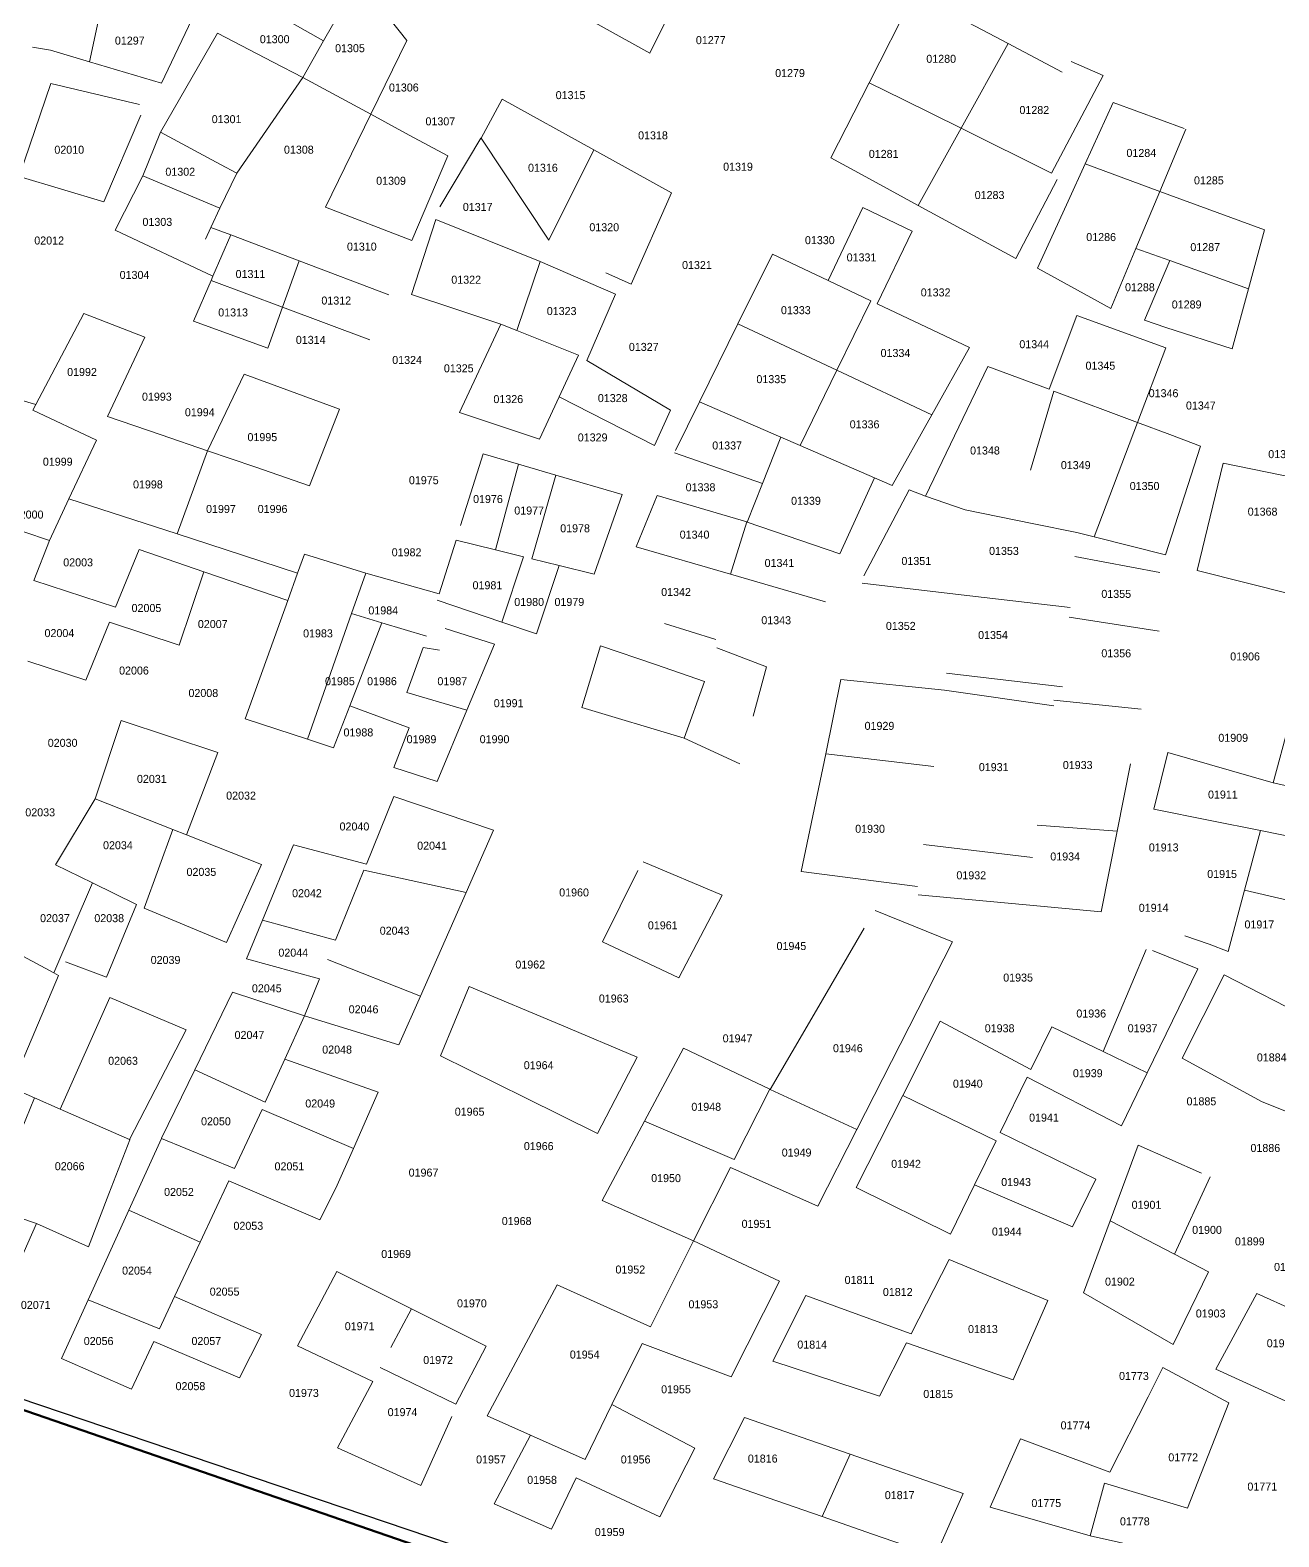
# Model space of a CAD drawing. Header units: metres. Extents: x 245232 to 248406, y 1633796 to 1637634.
# Drawn here: x 247067.3 to 247301.5, y 1634073.7 to 1634356.2 of the extents above; entities that cross this region are included whole.
import ezdxf
from ezdxf.enums import TextEntityAlignment as Align

# ---------------------------------------------------------------- set-up
doc = ezdxf.new("R2010")
doc.units = ezdxf.units.M
doc.header["$MEASUREMENT"] = 0
doc.layers.add('historique_numero_parcelle', color=7, linetype='Continuous')
doc.layers.add('limites_sections', color=7, linetype='Continuous')
doc.layers.add('Limites_Communes', color=7, linetype='Continuous', lineweight=211, plot=False)
doc.layers.add('LIMITES_PARCELLES', color=7, linetype='Continuous', lineweight=0, true_color=0xffffff)
doc.styles.add('Style-FANCY', font='FANCY.shx')

msp = doc.modelspace()

# ---------------------------------------------------------------- linework, layer by layer
at = {"layer": 'Limites_Communes', "color": 210, "lineweight": 80, "flags": 128}
msp.add_lwpolyline([(247659.165, 1633895.42), (247213.478, 1634048.88), (247151.565, 1634067.93), (246867.429, 1634166.062), (246849.765, 1634193.477), (246825.985, 1634236.35), (246816.43, 1634263.982), (246794.734, 1634326.82), (246780.479, 1634357.367), (246711.198, 1634490.176), (246697.499, 1634511.358), (246685.13, 1634530.485)], dxfattribs=at)
at = {"layer": 'limites_parcelles'}
for p, q in [((247128.914, 1634365.813), (247137.954, 1634354.281)), ((247189.968, 1634364.914), (247183.498, 1634351.885)), ((247081.137, 1634362.666), (247078.444, 1634350.264)), ((247098.931, 1634360.794), (247091.969, 1634346.237)), ((247107.282, 1634362.72), (247122.335, 1634354.172)), ((247183.498, 1634351.885), (247165.825, 1634361.698)), ((247224.631, 1634346.349), (247233.11, 1634363.051)), ((247233.11, 1634363.051), (247250.682, 1634353.726)), ((247122.335, 1634354.172), (247125.687, 1634360.103)), ((247102.444, 1634355.644), (247091.784, 1634337.083)), ((247112.927, 1634350.22), (247102.444, 1634355.644)), ((247071.173, 1634352.429), (247067.76, 1634352.997)), ((247078.444, 1634350.264), (247071.173, 1634352.429)), ((247118.478, 1634347.348), (247122.335, 1634354.172)), ((247137.954, 1634354.281), (247131.203, 1634340.448)), ((247250.682, 1634353.726), (247241.878, 1634337.816)), ((247250.682, 1634353.726), (247260.853, 1634348.328)), ((247091.969, 1634346.237), (247078.444, 1634350.264)), ((247118.478, 1634347.348), (247112.927, 1634350.22)), ((247262.51, 1634350.293), (247268.514, 1634347.697)), ((247118.478, 1634347.348), (247106.095, 1634329.356)), ((247131.203, 1634340.448), (247118.478, 1634347.348)), ((247268.514, 1634347.697), (247258.868, 1634329.41)), ((247065.251, 1634328.765), (247071.222, 1634346.2)), ((247071.222, 1634346.2), (247087.815, 1634342.242)), ((247217.471, 1634332.248), (247224.631, 1634346.349)), ((247231.005, 1634343.195), (247224.631, 1634346.349)), ((247151.895, 1634335.941), (247155.87, 1634343.235)), ((247155.87, 1634343.235), (247173.005, 1634333.758)), ((247241.878, 1634337.816), (247231.005, 1634343.195)), ((247265.138, 1634331.131), (247270.378, 1634342.639)), ((247270.378, 1634342.639), (247283.739, 1634337.744)), ((247088.079, 1634340.258), (247081.161, 1634324.027)), ((247122.689, 1634323.002), (247131.203, 1634340.448)), ((247131.203, 1634340.448), (247138.406, 1634336.543)), ((247088.476, 1634328.881), (247091.784, 1634337.083)), ((247103.005, 1634331.024), (247091.784, 1634337.083)), ((247138.406, 1634336.543), (247145.635, 1634332.624)), ((247144.169, 1634323.071), (247151.871, 1634335.977)), ((247151.871, 1634335.977), (247151.895, 1634335.941)), ((247164.568, 1634316.801), (247151.895, 1634335.941)), ((247233.864, 1634323.332), (247241.878, 1634337.816)), ((247258.868, 1634329.41), (247241.878, 1634337.816)), ((247284.009, 1634337.623), (247279.148, 1634325.977)), ((247145.635, 1634332.624), (247138.922, 1634316.786)), ((247173.005, 1634333.758), (247164.568, 1634316.801)), ((247173.005, 1634333.758), (247187.563, 1634325.706)), ((247106.095, 1634329.356), (247103.005, 1634331.024)), ((247223.349, 1634329.051), (247217.471, 1634332.248)), ((247261.946, 1634324.12), (247265.138, 1634331.131)), ((247279.148, 1634325.977), (247265.138, 1634331.131)), ((247081.161, 1634324.027), (247065.251, 1634328.765)), ((247083.262, 1634318.719), (247088.476, 1634328.881)), ((247088.476, 1634328.881), (247102.896, 1634322.795)), ((247106.095, 1634329.356), (247102.896, 1634322.795)), ((247233.864, 1634323.332), (247223.349, 1634329.051)), ((247259.927, 1634328.219), (247252.121, 1634313.403)), ((247187.563, 1634325.706), (247180.03, 1634308.576)), ((247256.223, 1634311.55), (247261.946, 1634324.12)), ((247274.673, 1634315.252), (247279.148, 1634325.977)), ((247279.148, 1634325.977), (247298.773, 1634318.758)), ((247102.896, 1634322.795), (247101.228, 1634319.231)), ((247138.922, 1634316.786), (247122.689, 1634323.002)), ((247216.977, 1634309.254), (247223.461, 1634322.922)), ((247223.461, 1634322.922), (247232.719, 1634318.489)), ((247252.121, 1634313.403), (247233.864, 1634323.332)), ((247101.604, 1634310.081), (247083.262, 1634318.719)), ((247101.228, 1634319.231), (247100.19, 1634317.013)), ((247101.228, 1634319.231), (247104.944, 1634317.825)), ((247138.81, 1634306.663), (247143.397, 1634320.706)), ((247143.397, 1634320.706), (247162.981, 1634312.833)), ((247232.719, 1634318.489), (247226.143, 1634304.919)), ((247298.773, 1634318.758), (247295.778, 1634307.702)), ((247101.604, 1634310.081), (247104.944, 1634317.825)), ((247104.944, 1634317.825), (247117.791, 1634312.964)), ((247114.682, 1634304.259), (247117.791, 1634312.964)), ((247117.791, 1634312.964), (247134.605, 1634306.601)), ((247158.561, 1634299.863), (247162.981, 1634312.833)), ((247162.981, 1634312.833), (247174.348, 1634307.908)), ((247200.051, 1634301.12), (247206.508, 1634314.204)), ((247206.508, 1634314.204), (247216.977, 1634309.254)), ((247274.672, 1634315.252), (247269.981, 1634304.01)), ((247274.673, 1634315.252), (247274.672, 1634315.252)), ((247281.013, 1634312.984), (247274.673, 1634315.252)), ((247276.282, 1634301.829), (247281.013, 1634312.984)), ((247281.013, 1634312.984), (247295.778, 1634307.702)), ((247101.257, 1634309.276), (247101.604, 1634310.081)), ((247180.03, 1634308.576), (247175.284, 1634310.716)), ((247269.981, 1634304.01), (247256.223, 1634311.55)), ((247097.953, 1634301.612), (247101.257, 1634309.276)), ((247101.257, 1634309.276), (247114.682, 1634304.259)), ((247174.348, 1634307.908), (247177.086, 1634306.722)), ((247224.994, 1634305.463), (247216.977, 1634309.254)), ((247295.778, 1634307.702), (247292.735, 1634296.469)), ((247114.682, 1634304.259), (247111.932, 1634296.557)), ((247131.024, 1634298.153), (247114.682, 1634304.259)), ((247146.598, 1634304.059), (247138.81, 1634306.663)), ((247177.086, 1634306.722), (247171.743, 1634294.274)), ((247218.606, 1634292.435), (247224.994, 1634305.463)), ((247226.143, 1634304.919), (247243.469, 1634296.727)), ((247068.396, 1634286.012), (247077.414, 1634303.06)), ((247077.414, 1634303.06), (247088.818, 1634298.638)), ((247111.932, 1634296.557), (247097.953, 1634301.612)), ((247155.573, 1634301.059), (247146.598, 1634304.059)), ((247258.369, 1634288.876), (247263.594, 1634302.678)), ((247263.594, 1634302.678), (247280.247, 1634296.665)), ((247280.3, 1634300.438), (247276.282, 1634301.829)), ((247088.818, 1634298.638), (247081.854, 1634283.782)), ((247147.826, 1634284.54), (247155.573, 1634301.059)), ((247155.573, 1634301.059), (247158.561, 1634299.863)), ((247158.561, 1634299.863), (247170.125, 1634295.238)), ((247192.836, 1634286.498), (247200.051, 1634301.12)), ((247200.051, 1634301.12), (247218.606, 1634292.435)), ((247292.735, 1634296.469), (247280.3, 1634300.438)), ((247243.469, 1634296.727), (247236.408, 1634284.103)), ((247280.247, 1634296.665), (247274.944, 1634282.664)), ((247170.125, 1634295.238), (247166.507, 1634287.457)), ((247171.743, 1634294.274), (247187.381, 1634284.965)), ((247235.188, 1634268.82), (247246.931, 1634293.162)), ((247246.931, 1634293.162), (247258.369, 1634288.876)), ((247052.173, 1634290.7), (247068.396, 1634286.012)), ((247100.586, 1634277.356), (247107.476, 1634291.73)), ((247107.476, 1634291.73), (247125.333, 1634285.118)), ((247218.606, 1634292.435), (247211.686, 1634278.322)), ((247236.408, 1634284.103), (247218.606, 1634292.435)), ((247166.507, 1634287.457), (247162.809, 1634279.505)), ((247184.396, 1634278.348), (247166.507, 1634287.457)), ((247254.871, 1634273.674), (247259.3, 1634288.527)), ((247259.3, 1634288.527), (247274.944, 1634282.664)), ((247067.839, 1634284.96), (247068.396, 1634286.012)), ((247079.771, 1634279.337), (247067.839, 1634284.96)), ((247125.333, 1634285.118), (247119.732, 1634270.789)), ((247162.809, 1634279.505), (247147.826, 1634284.54)), ((247187.381, 1634284.965), (247184.396, 1634278.348)), ((247188.357, 1634277.419), (247192.836, 1634286.498)), ((247208.105, 1634279.875), (247192.836, 1634286.498)), ((247081.854, 1634283.782), (247091.929, 1634280.326)), ((247236.408, 1634284.103), (247228.97, 1634270.805)), ((247266.811, 1634261.193), (247274.944, 1634282.664)), ((247274.944, 1634282.664), (247281, 1634280.394)), ((247074.622, 1634268.353), (247079.771, 1634279.337)), ((247091.929, 1634280.326), (247100.586, 1634277.356)), ((247204.658, 1634271.18), (247208.105, 1634279.875)), ((247211.686, 1634278.322), (247208.105, 1634279.875)), ((247281, 1634280.394), (247286.774, 1634278.23)), ((247100.586, 1634277.356), (247094.909, 1634261.746)), ((247109.463, 1634274.312), (247100.586, 1634277.356)), ((247148.032, 1634263.355), (247152.274, 1634276.752)), ((247152.274, 1634276.752), (247158.931, 1634274.804)), ((247204.658, 1634271.18), (247188.163, 1634276.947)), ((247211.686, 1634278.322), (247225.663, 1634272.26)), ((247286.774, 1634278.23), (247280.197, 1634257.803)), ((247119.732, 1634270.789), (247109.463, 1634274.312)), ((247158.931, 1634274.804), (247154.62, 1634258.757)), ((247158.931, 1634274.804), (247165.908, 1634272.763)), ((247286.14, 1634254.918), (247291.015, 1634275.038)), ((247291.015, 1634275.038), (247310.727, 1634270.937)), ((247161.381, 1634257.089), (247165.908, 1634272.763)), ((247165.908, 1634272.763), (247178.32, 1634269.131)), ((247201.804, 1634263.98), (247204.658, 1634271.18)), ((247219.157, 1634258.021), (247225.663, 1634272.26)), ((247228.97, 1634270.805), (247225.663, 1634272.26)), ((247070.959, 1634260.538), (247074.622, 1634268.353)), ((247094.909, 1634261.746), (247074.622, 1634268.353)), ((247178.32, 1634269.131), (247173.066, 1634254.207)), ((247180.955, 1634259.344), (247184.901, 1634268.981)), ((247184.901, 1634268.981), (247201.728, 1634264.003)), ((247223.679, 1634253.871), (247232.145, 1634270.011)), ((247232.145, 1634270.011), (247235.188, 1634268.82)), ((247242.647, 1634266.239), (247235.188, 1634268.82)), ((247255.527, 1634263.637), (247242.647, 1634266.239)), ((247059.414, 1634264.386), (247070.959, 1634260.538)), ((247198.643, 1634254.205), (247201.728, 1634264.003)), ((247201.728, 1634264.003), (247201.804, 1634263.98)), ((247201.804, 1634263.98), (247219.157, 1634258.021)), ((247263.602, 1634262.006), (247255.527, 1634263.637)), ((247266.811, 1634261.193), (247263.602, 1634262.006)), ((247070.959, 1634260.538), (247068.048, 1634252.997)), ((247094.909, 1634261.746), (247103.894, 1634258.819)), ((247144.047, 1634250.531), (247147.238, 1634260.577)), ((247147.238, 1634260.577), (247154.62, 1634258.757)), ((247198.643, 1634254.205), (247180.955, 1634259.344)), ((247280.197, 1634257.803), (247266.811, 1634261.193)), ((247083.351, 1634247.996), (247087.76, 1634258.818)), ((247087.76, 1634258.818), (247099.875, 1634254.67)), ((247103.894, 1634258.819), (247117.489, 1634254.39)), ((247117.489, 1634254.39), (247118.759, 1634257.926)), ((247118.759, 1634257.926), (247130.281, 1634254.4)), ((247154.62, 1634258.757), (247159.853, 1634257.466)), ((247159.853, 1634257.466), (247155.791, 1634245.202)), ((247166.499, 1634255.827), (247161.381, 1634257.089)), ((247263.199, 1634257.535), (247279.138, 1634254.514)), ((247099.875, 1634254.67), (247095.31, 1634240.916)), ((247115.649, 1634249.27), (247099.875, 1634254.67)), ((247115.649, 1634249.27), (247117.489, 1634254.39)), ((247130.281, 1634254.4), (247127.613, 1634246.804)), ((247130.281, 1634254.4), (247144.047, 1634250.531)), ((247166.499, 1634255.827), (247162.248, 1634243.002)), ((247173.066, 1634254.207), (247166.499, 1634255.827)), ((247216.488, 1634249.02), (247198.643, 1634254.205)), ((247304.244, 1634250.299), (247286.14, 1634254.918)), ((247068.048, 1634252.997), (247083.351, 1634247.996)), ((247223.309, 1634252.493), (247240.821, 1634250.461)), ((247107.671, 1634227.069), (247115.649, 1634249.27)), ((247155.791, 1634245.202), (247143.666, 1634249.332)), ((247240.821, 1634250.461), (247262.332, 1634247.93)), ((247082.214, 1634245.204), (247077.79, 1634234.344)), ((247095.31, 1634240.916), (247082.214, 1634245.204)), ((247127.613, 1634246.804), (247119.345, 1634223.26)), ((247127.262, 1634229.489), (247133.305, 1634245.091)), ((247133.305, 1634245.091), (247127.613, 1634246.804)), ((247141.651, 1634242.581), (247133.305, 1634245.091)), ((247162.248, 1634243.002), (247155.791, 1634245.202)), ((247186.281, 1634244.967), (247195.874, 1634241.951)), ((247279.037, 1634243.52), (247262.158, 1634246.121)), ((247145.122, 1634244.041), (247154.427, 1634241.097)), ((247137.978, 1634232.002), (247141.02, 1634240.469)), ((247141.02, 1634240.469), (247144.063, 1634239.94)), ((247154.427, 1634241.097), (247149.232, 1634228.694)), ((247170.773, 1634229.171), (247174.298, 1634240.793)), ((247174.298, 1634240.793), (247184.58, 1634237.237)), ((247196.098, 1634240.375), (247205.411, 1634236.823)), ((247077.79, 1634234.344), (247066.913, 1634237.864)), ((247184.58, 1634237.237), (247193.752, 1634234.066)), ((247205.411, 1634236.823), (247202.873, 1634227.564)), ((247193.752, 1634234.066), (247189.985, 1634223.481)), ((247216.536, 1634220.539), (247219.313, 1634234.424)), ((247219.313, 1634234.424), (247238.76, 1634232.44)), ((247260.898, 1634233.048), (247239.157, 1634235.615)), ((247140.685, 1634231.206), (247137.978, 1634232.002)), ((247149.232, 1634228.694), (247140.685, 1634231.206)), ((247238.76, 1634232.44), (247259.265, 1634229.529)), ((247127.262, 1634229.489), (247124.231, 1634221.666)), ((247138.433, 1634225.408), (247127.262, 1634229.489)), ((247149.232, 1634228.694), (247143.636, 1634215.335)), ((247189.985, 1634223.481), (247170.773, 1634229.171)), ((247259.265, 1634230.588), (247275.669, 1634228.868)), ((247079.508, 1634212.089), (247084.407, 1634226.785)), ((247084.407, 1634226.785), (247102.504, 1634220.752)), ((247119.345, 1634223.26), (247107.671, 1634227.069)), ((247135.546, 1634217.974), (247138.433, 1634225.408)), ((247300.405, 1634215.075), (247303.319, 1634225.962)), ((247124.231, 1634221.666), (247119.345, 1634223.26)), ((247200.42, 1634218.614), (247189.985, 1634223.481)), ((247102.504, 1634220.752), (247096.663, 1634205.345)), ((247211.905, 1634198.441), (247216.53, 1634220.54)), ((247216.53, 1634220.54), (247216.536, 1634220.539)), ((247236.805, 1634218.136), (247216.536, 1634220.539)), ((247278.009, 1634210.137), (247280.652, 1634220.758)), ((247280.652, 1634220.758), (247300.405, 1634215.075)), ((247143.636, 1634215.335), (247135.546, 1634217.974)), ((247273.638, 1634218.641), (247271.136, 1634206.041)), ((247318.405, 1634211.131), (247300.405, 1634215.075)), ((247072.11, 1634199.7), (247079.508, 1634212.089)), ((247094.102, 1634206.352), (247079.508, 1634212.089)), ((247130.376, 1634199.856), (247135.538, 1634212.536)), ((247135.538, 1634212.536), (247154.21, 1634206.22)), ((247288.597, 1634208.013), (247278.009, 1634210.137)), ((247088.725, 1634191.587), (247094.102, 1634206.352)), ((247094.102, 1634206.352), (247096.663, 1634205.345)), ((247096.663, 1634205.345), (247110.726, 1634199.754)), ((247154.21, 1634206.22), (247149.07, 1634194.532)), ((247256.143, 1634207.137), (247271.136, 1634206.041)), ((247271.136, 1634206.041), (247268.129, 1634190.9)), ((247298.01, 1634206.125), (247288.597, 1634208.013)), ((247298.01, 1634206.125), (247295.023, 1634194.964)), ((247298.01, 1634206.125), (247316.071, 1634202.502)), ((247110.883, 1634189.327), (247116.714, 1634203.467)), ((247116.714, 1634203.467), (247130.376, 1634199.856)), ((247255.299, 1634201.082), (247234.81, 1634203.544)), ((247079.031, 1634196.321), (247072.11, 1634199.7)), ((247110.726, 1634199.754), (247104.169, 1634185.122)), ((247182.258, 1634200.237), (247197.072, 1634193.996)), ((247124.561, 1634185.57), (247129.904, 1634198.695)), ((247129.904, 1634198.695), (247149.07, 1634194.532)), ((247174.678, 1634185.247), (247181.29, 1634198.612)), ((247233.733, 1634195.663), (247211.905, 1634198.441)), ((247071.772, 1634179.428), (247079.031, 1634196.321)), ((247079.031, 1634196.321), (247087.279, 1634192.293)), ((247149.07, 1634194.532), (247140.514, 1634175.073)), ((247197.072, 1634193.996), (247188.966, 1634178.508)), ((247254.061, 1634192.204), (247233.865, 1634194.075)), ((247295.023, 1634194.964), (247291.941, 1634183.45)), ((247304.173, 1634192.83), (247295.023, 1634194.964)), ((247087.279, 1634192.293), (247081.654, 1634178.619)), ((247104.169, 1634185.122), (247088.725, 1634191.587)), ((247268.129, 1634190.9), (247254.061, 1634192.204)), ((247107.882, 1634182.049), (247110.883, 1634189.327)), ((247110.883, 1634189.327), (247124.561, 1634185.57)), ((247225.806, 1634191.138), (247240.252, 1634185.265)), ((247214.342, 1634171.714), (247223.742, 1634187.805)), ((247288.369, 1634184.815), (247283.836, 1634186.378)), ((247063.505, 1634183.88), (247071.772, 1634179.428)), ((247188.966, 1634178.508), (247174.678, 1634185.247)), ((247240.252, 1634185.265), (247222.365, 1634150.11)), ((247268.511, 1634164.69), (247276.569, 1634183.844)), ((247277.786, 1634183.624), (247286.253, 1634180.185)), ((247291.941, 1634183.45), (247288.369, 1634184.815)), ((247081.654, 1634178.619), (247073.962, 1634181.546)), ((247121.612, 1634178.324), (247107.882, 1634182.049)), ((247140.514, 1634175.073), (247123.083, 1634181.938)), ((247286.253, 1634180.185), (247276.792, 1634160.691)), ((247072.645, 1634178.958), (247063.749, 1634157.932)), ((247071.772, 1634179.428), (247072.645, 1634178.958)), ((247118.782, 1634171.373), (247121.612, 1634178.324)), ((247283.319, 1634163.449), (247291.224, 1634179.074)), ((247291.224, 1634179.074), (247318.878, 1634164.85)), ((247072.972, 1634153.888), (247082.257, 1634174.798)), ((247082.257, 1634174.798), (247096.59, 1634168.75)), ((247098.211, 1634161.289), (247105.248, 1634175.805)), ((247105.248, 1634175.805), (247118.782, 1634171.373)), ((247140.514, 1634175.073), (247136.495, 1634165.934)), ((247144.301, 1634163.898), (247149.683, 1634176.913)), ((247149.683, 1634176.913), (247166.948, 1634169.621)), ((247118.782, 1634171.373), (247115.088, 1634163.27)), ((247136.495, 1634165.934), (247118.782, 1634171.373)), ((247206.1, 1634157.604), (247214.342, 1634171.714)), ((247096.59, 1634168.75), (247085.961, 1634148.192)), ((247166.948, 1634169.621), (247181.171, 1634163.614)), ((247230.965, 1634156.469), (247237.993, 1634170.374)), ((247237.993, 1634170.374), (247254.966, 1634161.34)), ((247254.966, 1634161.34), (247258.871, 1634169.344)), ((247258.871, 1634169.344), (247268.511, 1634164.69)), ((247115.088, 1634163.27), (247111.408, 1634155.198)), ((247115.088, 1634163.27), (247132.614, 1634157.108)), ((247160.229, 1634156.04), (247144.301, 1634163.898)), ((247181.171, 1634163.614), (247173.685, 1634149.313)), ((247182.544, 1634151.633), (247189.868, 1634165.328)), ((247189.868, 1634165.328), (247206.016, 1634157.644)), ((247268.511, 1634164.69), (247276.792, 1634160.691)), ((247298.24, 1634155.325), (247283.319, 1634163.449)), ((247091.979, 1634148.434), (247098.211, 1634161.289)), ((247111.408, 1634155.198), (247098.211, 1634161.289)), ((247276.792, 1634160.691), (247271.978, 1634150.772)), ((247063.749, 1634157.932), (247068.146, 1634156.004)), ((247199.357, 1634144.43), (247206.016, 1634157.644)), ((247206.016, 1634157.644), (247206.1, 1634157.604)), ((247206.1, 1634157.604), (247222.365, 1634150.11)), ((247254.267, 1634159.907), (247249.209, 1634149.539)), ((247271.978, 1634150.772), (247254.267, 1634159.907)), ((247062.443, 1634141.998), (247068.146, 1634156.004)), ((247068.146, 1634156.004), (247072.972, 1634153.888)), ((247132.614, 1634157.108), (247127.954, 1634146.508)), ((247173.685, 1634149.313), (247160.229, 1634156.04)), ((247222.223, 1634139.174), (247230.965, 1634156.469)), ((247230.965, 1634156.469), (247248.438, 1634147.96)), ((247311.893, 1634149.769), (247298.24, 1634155.325)), ((247072.972, 1634153.888), (247085.961, 1634148.192)), ((247110.82, 1634153.803), (247105.661, 1634142.77)), ((247127.954, 1634146.508), (247110.82, 1634153.803)), ((247174.604, 1634136.784), (247182.544, 1634151.633)), ((247182.544, 1634151.633), (247199.357, 1634144.43)), ((247222.365, 1634150.11), (247215.029, 1634135.693)), ((247249.209, 1634149.539), (247267.123, 1634140.768)), ((247086.046, 1634148.155), (247082.102, 1634138)), ((247091.948, 1634148.364), (247085.857, 1634134.944)), ((247085.961, 1634148.192), (247086.046, 1634148.155)), ((247105.661, 1634142.77), (247091.948, 1634148.364)), ((247127.954, 1634146.508), (247124.682, 1634139.068)), ((247248.438, 1634147.96), (247244.412, 1634139.708)), ((247269.849, 1634132.972), (247275.073, 1634147.151)), ((247275.073, 1634147.151), (247286.982, 1634141.916)), ((247104.569, 1634140.435), (247099.2, 1634128.951)), ((247121.657, 1634133.123), (247104.569, 1634140.435)), ((247198.622, 1634142.971), (247191.688, 1634129.211)), ((247215.029, 1634135.693), (247198.622, 1634142.971)), ((247267.123, 1634140.768), (247262.77, 1634131.8)), ((247288.58, 1634141.213), (247281.897, 1634126.717)), ((247082.102, 1634138), (247078.253, 1634128.09)), ((247124.682, 1634139.068), (247121.657, 1634133.123)), ((247239.89, 1634130.439), (247222.223, 1634139.174)), ((247244.412, 1634139.708), (247239.89, 1634130.439)), ((247262.77, 1634131.8), (247244.412, 1634139.708)), ((247068.511, 1634132.426), (247059.767, 1634135.425)), ((247078.243, 1634118.169), (247085.857, 1634134.944)), ((247085.857, 1634134.944), (247099.2, 1634128.951)), ((247191.688, 1634129.211), (247174.604, 1634136.784)), ((247068.511, 1634132.426), (247059.938, 1634113.01)), ((247078.253, 1634128.09), (247068.511, 1634132.426)), ((247264.86, 1634119.43), (247269.849, 1634132.972)), ((247269.849, 1634132.972), (247281.897, 1634126.717)), ((247183.654, 1634113.073), (247191.688, 1634129.211)), ((247191.688, 1634129.211), (247207.867, 1634121.616)), ((247099.2, 1634128.951), (247094.428, 1634118.744)), ((247281.897, 1634126.717), (247288.251, 1634123.417)), ((247121.338, 1634116.802), (247124.856, 1634123.448)), ((247124.856, 1634123.448), (247138.856, 1634116.427)), ((247232.52, 1634111.746), (247239.631, 1634125.729)), ((247239.631, 1634125.729), (247258.178, 1634118.046)), ((247288.251, 1634123.417), (247281.678, 1634109.755)), ((247153.01, 1634096.403), (247166.142, 1634120.96)), ((247166.142, 1634120.96), (247183.654, 1634113.073)), ((247207.867, 1634121.616), (247198.76, 1634103.718)), ((247073.247, 1634107.159), (247078.243, 1634118.169)), ((247091.59, 1634112.674), (247078.243, 1634118.169)), ((247094.428, 1634118.744), (247091.59, 1634112.674)), ((247094.428, 1634118.744), (247110.711, 1634111.615)), ((247206.587, 1634106.665), (247212.782, 1634118.962)), ((247212.782, 1634118.962), (247223.405, 1634115.078)), ((247258.178, 1634118.046), (247251.628, 1634103.153)), ((247281.678, 1634109.755), (247264.86, 1634119.43)), ((247289.668, 1634105.16), (247297.342, 1634119.335)), ((247297.342, 1634119.335), (247304.303, 1634116.21)), ((247117.493, 1634109.539), (247121.338, 1634116.802)), ((247138.856, 1634116.427), (247134.962, 1634109.209)), ((247138.856, 1634116.427), (247152.81, 1634109.429)), ((247223.405, 1634115.078), (247232.52, 1634111.746)), ((247090.507, 1634110.357), (247086.312, 1634101.385)), ((247106.591, 1634103.519), (247090.507, 1634110.357)), ((247110.711, 1634111.615), (247106.591, 1634103.519)), ((247131.57, 1634102.802), (247117.493, 1634109.539)), ((247152.81, 1634109.429), (247147.134, 1634098.582)), ((247182.099, 1634109.949), (247176.395, 1634098.493)), ((247198.76, 1634103.718), (247182.099, 1634109.949)), ((247231.681, 1634110.096), (247226.603, 1634100.111)), ((247251.628, 1634103.153), (247231.681, 1634110.096)), ((247086.312, 1634101.385), (247073.247, 1634107.159)), ((247226.603, 1634100.111), (247206.587, 1634106.665)), ((247147.134, 1634098.582), (247132.974, 1634105.455)), ((247276.964, 1634099.958), (247279.74, 1634105.437)), ((247279.74, 1634105.437), (247292.103, 1634098.816)), ((247304.857, 1634098.23), (247289.668, 1634105.16)), ((247124.989, 1634090.372), (247131.57, 1634102.802)), ((247176.395, 1634098.493), (247171.388, 1634088.183)), ((247176.395, 1634098.493), (247191.942, 1634090.319)), ((247269.796, 1634085.811), (247276.964, 1634099.958)), ((247292.103, 1634098.816), (247284.326, 1634079.1)), ((247146.396, 1634096.288), (247140.597, 1634083.333)), ((247161.148, 1634092.763), (247153.01, 1634096.403)), ((247195.456, 1634084.566), (247201.264, 1634096.097)), ((247201.264, 1634096.097), (247221.061, 1634089.221)), ((247154.371, 1634079.869), (247161.148, 1634092.763)), ((247171.388, 1634088.183), (247161.148, 1634092.763)), ((247140.597, 1634083.333), (247124.989, 1634090.372)), ((247191.942, 1634090.319), (247185.404, 1634077.47)), ((247247.336, 1634079.261), (247253.042, 1634092.056)), ((247253.042, 1634092.056), (247269.796, 1634085.811)), ((247221.061, 1634089.221), (247215.814, 1634077.511)), ((247221.061, 1634089.221), (247221.064, 1634089.22)), ((247221.064, 1634089.22), (247242.262, 1634081.857)), ((247169.738, 1634084.787), (247165.062, 1634075.161)), ((247185.404, 1634077.47), (247169.738, 1634084.787)), ((247207.347, 1634080.445), (247195.456, 1634084.566)), ((247242.262, 1634081.857), (247237.106, 1634070.133)), ((247268.769, 1634083.783), (247266.082, 1634073.9)), ((247284.326, 1634079.1), (247268.769, 1634083.783)), ((247165.062, 1634075.161), (247154.371, 1634079.869)), ((247215.814, 1634077.511), (247207.347, 1634080.445)), ((247266.082, 1634073.9), (247247.336, 1634079.261)), ((247225.27, 1634074.235), (247215.814, 1634077.511)), ((247237.106, 1634070.133), (247225.27, 1634074.235)), ((247266.082, 1634073.9), (247281.461, 1634070.476))]:
    msp.add_line(p, q, dxfattribs=at)
at = {"layer": 'limites_sections'}
msp.add_line((247154.274, 1634069.595), (246739.265, 1634210.098), dxfattribs=at)

# ---------------------------------------------------------------- texts
at = {"layer": 'historique_numero_parcelle', "style": 'Style-FANCY'}
for s, p in [('01297', (247086.02, 1634354.243)), ('01300', (247113.189, 1634354.503)), ('01277', (247194.946, 1634354.329)), ('01305', (247127.303, 1634352.82)), ('01280', (247238.154, 1634350.828)), ('01279', (247209.813, 1634348.158)), ('01306', (247137.402, 1634345.449)), ('01315', (247168.662, 1634344.02)), ('01282', (247255.613, 1634341.228)), ('01301', (247104.173, 1634339.512)), ('01307', (247144.248, 1634339.106)), ('01318', (247184.116, 1634336.477)), ('02010', (247074.668, 1634333.783)), ('01308', (247117.717, 1634333.791)), ('01281', (247227.371, 1634332.999)), ('01284', (247275.678, 1634333.18)), ('01302', (247095.485, 1634329.654)), ('01316', (247163.478, 1634330.403)), ('01319', (247200.059, 1634330.599)), ('01309', (247135.005, 1634327.963)), ('01285', (247288.344, 1634328.037)), ('01283', (247247.226, 1634325.285)), ('01317', (247151.252, 1634323.056)), ('01303', (247091.187, 1634320.248)), ('01320', (247174.978, 1634319.25)), ('02012', (247070.903, 1634316.762)), ('01310', (247129.528, 1634315.619)), ('01330', (247215.397, 1634316.826)), ('01286', (247268.146, 1634317.408)), ('01287', (247287.659, 1634315.523)), ('01321', (247192.357, 1634312.164)), ('01331', (247223.222, 1634313.593)), ('01304', (247086.907, 1634310.305)), ('01311', (247108.646, 1634310.477)), ('01322', (247149.094, 1634309.409)), ('01332', (247237.111, 1634307.03)), ('01288', (247275.411, 1634307.998)), ('01312', (247124.735, 1634305.505)), ('01323', (247166.993, 1634303.531)), ('01333', (247210.898, 1634303.699)), ('01289', (247284.175, 1634304.768)), ('01313', (247105.393, 1634303.276)), ('01314', (247119.943, 1634298.133)), ('01327', (247182.386, 1634296.811)), ('01334', (247229.58, 1634295.666)), ('01344', (247255.598, 1634297.321)), ('01992', (247077.061, 1634292.106)), ('01324', (247138.014, 1634294.367)), ('01325', (247147.698, 1634292.799)), ('01345', (247268.006, 1634293.29)), ('01335', (247206.301, 1634290.768)), ('01993', (247091.097, 1634287.478)), ('01326', (247156.987, 1634287.028)), ('01328', (247176.566, 1634287.211)), ('01346', (247279.85, 1634288.127)), ('01994', (247099.141, 1634284.563)), ('01347', (247286.836, 1634285.823)), ('01336', (247223.791, 1634282.294)), ('01995', (247110.875, 1634279.896)), ('01329', (247172.8, 1634279.84)), ('01337', (247198.021, 1634278.33)), ('01999', (247072.511, 1634275.288)), ('01348', (247246.361, 1634277.389)), ('01364', (247302.266, 1634276.707)), ('01349', (247263.38, 1634274.646)), ('01998', (247089.418, 1634271.029)), ('01975', (247141.145, 1634271.815)), ('01338', (247193.033, 1634270.494)), ('01350', (247276.291, 1634270.728)), ('01976', (247153.175, 1634268.288)), ('01339', (247212.798, 1634267.96)), ('02000', (247067.049, 1634265.378)), ('01997', (247103.111, 1634266.425)), ('01996', (247112.794, 1634266.425)), ('01977', (247160.902, 1634266.133)), ('01368', (247298.415, 1634265.923)), ('01978', (247169.51, 1634262.802)), ('01340', (247191.916, 1634261.617)), ('01982', (247137.917, 1634258.296)), ('01353', (247249.92, 1634258.561)), ('02003', (247076.334, 1634256.411)), ('01341', (247207.835, 1634256.303)), ('01351', (247233.488, 1634256.675)), ('01981', (247153.078, 1634252.125)), ('01342', (247188.438, 1634250.858)), ('01355', (247270.973, 1634250.503)), ('02005', (247089.144, 1634247.857)), ('01984', (247133.544, 1634247.409)), ('01980', (247160.902, 1634248.99)), ('01979', (247168.434, 1634248.99)), ('02007', (247101.573, 1634244.85)), ('01343', (247207.217, 1634245.568)), ('01352', (247230.578, 1634244.503)), ('02004', (247072.824, 1634243.155)), ('01983', (247121.303, 1634243.099)), ('01354', (247247.866, 1634242.789)), ('01356', (247270.973, 1634239.36)), ('01906', (247295.133, 1634238.775)), ('02006', (247086.804, 1634236.132)), ('01985', (247125.415, 1634234.132)), ('01986', (247133.304, 1634234.132)), ('01987', (247146.488, 1634234.132)), ('02008', (247099.812, 1634231.919)), ('01991', (247157.051, 1634230.014)), ('01988', (247128.882, 1634224.528)), ('01929', (247226.58, 1634225.76)), ('02030', (247073.429, 1634222.576)), ('01989', (247140.717, 1634223.254)), ('01990', (247154.41, 1634223.254)), ('01909', (247292.908, 1634223.517)), ('02031', (247090.154, 1634215.817)), ('01931', (247248.001, 1634218.021)), ('01933', (247263.748, 1634218.413)), ('02032', (247106.88, 1634212.682)), ('01911', (247290.97, 1634212.881)), ('02033', (247069.223, 1634209.547)), ('02040', (247128.141, 1634206.896)), ('01930', (247224.82, 1634206.462)), ('02034', (247083.796, 1634203.376)), ('02041', (247142.69, 1634203.296)), ('01913', (247279.872, 1634202.963)), ('01934', (247261.401, 1634201.27)), ('02035', (247099.446, 1634198.38)), ('01932', (247243.795, 1634197.743)), ('01915', (247290.827, 1634197.992)), ('02042', (247119.24, 1634194.382)), ('01960', (247169.322, 1634194.528)), ('01914', (247277.989, 1634191.649)), ('02037', (247071.99, 1634189.704)), ('02038', (247082.163, 1634189.704)), ('01961', (247185.95, 1634188.356)), ('01917', (247297.808, 1634188.53)), ('02043', (247135.672, 1634187.353)), ('02044', (247116.673, 1634183.239)), ('01945', (247210.072, 1634184.479)), ('02039', (247092.726, 1634181.867)), ('01962', (247161.106, 1634181.009)), ('02045', (247111.709, 1634176.553)), ('01935', (247252.578, 1634178.565)), ('01963', (247176.756, 1634174.641)), ('02046', (247129.853, 1634172.61)), ('01936', (247266.285, 1634171.828)), ('02047', (247108.457, 1634167.81)), ('01938', (247249.112, 1634169.06)), ('01937', (247275.911, 1634169.06)), ('02048', (247124.889, 1634165.067)), ('01947', (247199.974, 1634167.169)), ('01946', (247220.654, 1634165.322)), ('02063', (247084.758, 1634162.961)), ('01964', (247162.677, 1634162.133)), ('01884', (247300.128, 1634163.59)), ('01939', (247265.641, 1634160.635)), ('01940', (247243.145, 1634158.676)), ('02049', (247121.72, 1634154.958)), ('01948', (247194.101, 1634154.334)), ('01885', (247286.949, 1634155.361)), ('02050', (247102.17, 1634151.615)), ('01965', (247149.738, 1634153.421)), ('01941', (247257.425, 1634152.309)), ('01966', (247162.695, 1634146.963)), ('01949', (247211.046, 1634145.762)), ('01886', (247298.93, 1634146.618)), ('02066', (247074.749, 1634143.197)), ('02051', (247115.95, 1634143.168)), ('01942', (247231.569, 1634143.642)), ('01967', (247141.094, 1634141.999)), ('01950', (247186.569, 1634140.962)), ('01943', (247252.193, 1634140.228)), ('02052', (247095.239, 1634138.368)), ('01901', (247276.649, 1634135.961)), ('02053', (247108.248, 1634132.025)), ('01968', (247158.553, 1634132.914)), ('01951', (247203.515, 1634132.391)), ('01900', (247287.995, 1634131.259)), ('01944', (247250.457, 1634130.952)), ('01899', (247296.016, 1634129.104)), ('01969', (247135.959, 1634126.742)), ('02054', (247087.365, 1634123.625)), ('01952', (247179.869, 1634123.826)), ('01898', (247303.352, 1634124.304)), ('01811', (247222.836, 1634121.871)), ('01902', (247271.661, 1634121.561)), ('02071', (247068.391, 1634117.185)), ('02055', (247103.797, 1634119.682)), ('01970', (247150.165, 1634117.485)), ('01953', (247193.563, 1634117.312)), ('01812', (247230.012, 1634119.616)), ('01903', (247288.68, 1634115.585)), ('01971', (247129.112, 1634113.199)), ('01813', (247245.976, 1634112.667)), ('02056', (247080.176, 1634110.425)), ('02057', (247100.374, 1634110.425)), ('01814', (247213.968, 1634109.753)), ('01904', (247301.982, 1634110.002)), ('01972', (247143.832, 1634106.856)), ('01954', (247171.311, 1634107.883)), ('01773', (247274.29, 1634103.867)), ('02058', (247097.392, 1634101.957)), ('01973', (247118.671, 1634100.684)), ('01955', (247188.428, 1634101.369)), ('01815', (247237.589, 1634100.496)), ('01974', (247137.157, 1634097.084)), ('01774', (247263.335, 1634094.61)), ('01957', (247153.737, 1634088.215)), ('01956', (247180.864, 1634088.215)), ('01816', (247204.693, 1634088.383)), ('01772', (247283.533, 1634088.61)), ('01958', (247163.322, 1634084.388)), ('01771', (247298.36, 1634083.127)), ('01817', (247230.368, 1634081.526)), ('01775', (247257.858, 1634080.038)), ('01959', (247175.989, 1634074.617)), ('01778', (247274.461, 1634076.609))]:
    msp.add_text(s, height=1.5, dxfattribs=at).set_placement(p, align=Align.MIDDLE_CENTER)

doc.saveas('drawing.dxf')
